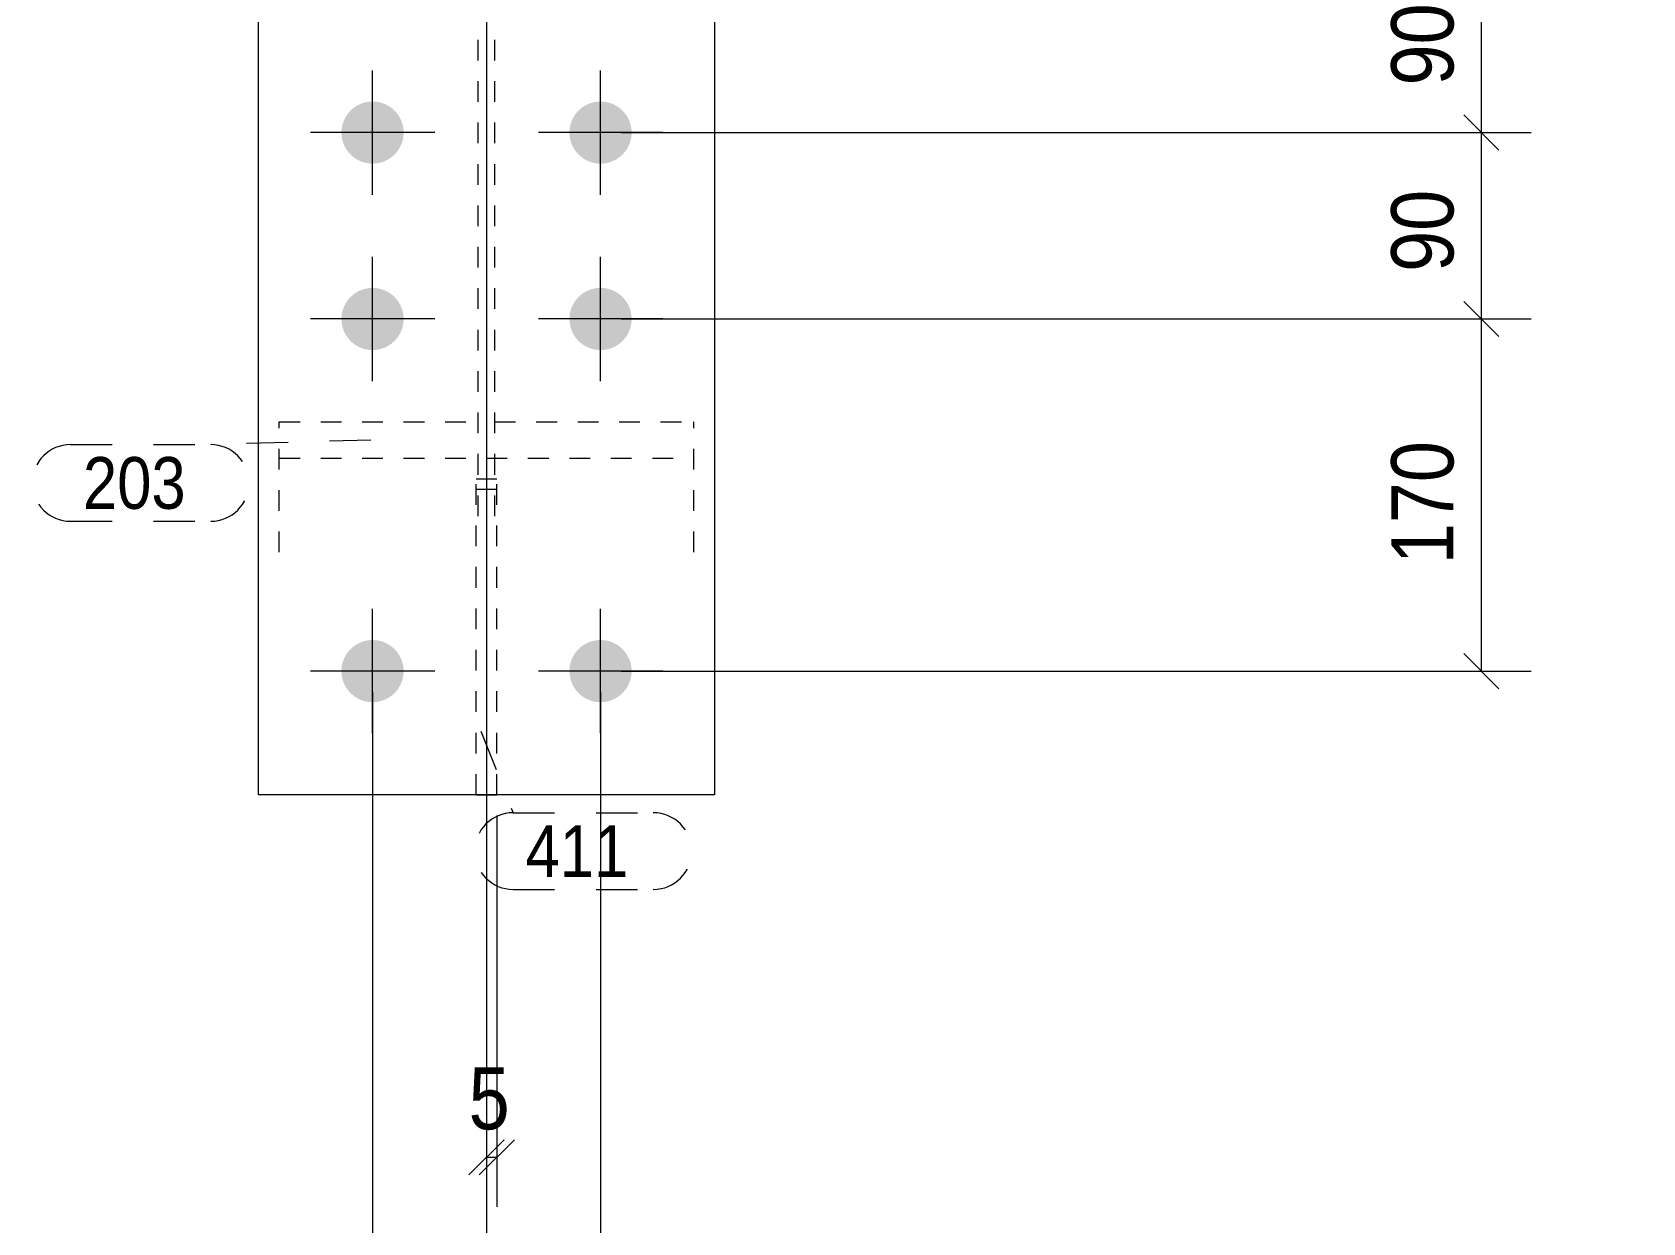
# Model space of a CAD drawing. Header units: millimetres. Extents: x 2 to 1174, y 1 to 825.
# Drawn here: x 493.7 to 571.4, y 123.8 to 181.3 of the extents above; entities that cross this region are included whole.
import ezdxf

# ---------------------------------------------------------------- set-up
doc = ezdxf.new("R2010")
doc.units = ezdxf.units.MM
for name, pattern in [('XKITLINE00', [0]), ('XKITLINE01', [4, 1, -1, 1, -1]), ('XKITLINE02', [4, 2, -2])]:
    doc.linetypes.add(name, pattern=pattern)
for name, color, linetype, lineweight in [('Bolt', 3, 'Continuous', 0), ('Dimensions', 7, 'Continuous', 0), ('OtherObjectType', 7, 'Continuous', 0), ('Part', 2, 'Continuous', 0), ('PartMark', 7, 'Continuous', 0)]:
    doc.layers.add(name, color=color, linetype=linetype, lineweight=lineweight)
doc.styles.add('ARIAL', font='ARIAL.TTF')

# ---------------------------------------------------------------- blocks, each defined once
blk = doc.blocks.new('*A173')
at = {"layer": 'Bolt'}
for points in [[(508.579, 176.453), (508.581, 176.49), (508.583, 176.526), (508.586, 176.563), (508.59, 176.6), (508.595, 176.636), (508.601, 176.672), (508.608, 176.709), (508.615, 176.745), (508.624, 176.781), (508.633, 176.816), (508.643, 176.851), (508.655, 176.887), (508.667, 176.921), (508.679, 176.956), (508.693, 176.99), (508.708, 177.024), (508.723, 177.057), (508.739, 177.09), (508.756, 177.123), (508.774, 177.155), (508.792, 177.187), (508.812, 177.219), (508.832, 177.249), (508.852, 177.28), (508.874, 177.31), (508.896, 177.339), (508.919, 177.368), (508.943, 177.396), (508.967, 177.423), (508.993, 177.45), (509.018, 177.477), (509.045, 177.502), (509.072, 177.527), (509.099, 177.552), (509.127, 177.576), (509.156, 177.599), (509.185, 177.621), (509.215, 177.642), (509.246, 177.663), (509.276, 177.683), (509.308, 177.703), (509.34, 177.721), (509.372, 177.739), (509.404, 177.756), (509.438, 177.772), (509.471, 177.787), (509.505, 177.802), (509.539, 177.816), (509.574, 177.828), (509.608, 177.84), (509.643, 177.851), (509.679, 177.862), (509.714, 177.871), (509.75, 177.88), (509.786, 177.887), (509.822, 177.894), (509.859, 177.9), (509.895, 177.905), (509.932, 177.909), (509.969, 177.912), (510.005, 177.914), (510.042, 177.916), (510.079, 177.916), (510.116, 177.916), (510.152, 177.914), (510.189, 177.912), (510.226, 177.909), (510.262, 177.905), (510.299, 177.9), (510.335, 177.894), (510.372, 177.887), (510.408, 177.88), (510.443, 177.871), (510.479, 177.862), (510.514, 177.851), (510.549, 177.84), (510.584, 177.828), (510.619, 177.816), (510.653, 177.802), (510.687, 177.787), (510.72, 177.772), (510.753, 177.756), (510.786, 177.739), (510.818, 177.721), (510.85, 177.703), (510.881, 177.683), (510.912, 177.663), (510.943, 177.642), (510.972, 177.621), (511.002, 177.599), (511.03, 177.576), (511.059, 177.552), (511.086, 177.527), (511.113, 177.502), (511.14, 177.477), (511.165, 177.45), (511.19, 177.423), (511.215, 177.396), (511.238, 177.368), (511.261, 177.339), (511.284, 177.31), (511.305, 177.28), (511.326, 177.249), (511.346, 177.219), (511.365, 177.187), (511.384, 177.155), (511.402, 177.123), (511.419, 177.09), (511.435, 177.057), (511.45, 177.024), (511.465, 176.99), (511.478, 176.956), (511.491, 176.921), (511.503, 176.887), (511.514, 176.851), (511.525, 176.816), (511.534, 176.781), (511.542, 176.745), (511.55, 176.709), (511.557, 176.672), (511.563, 176.636), (511.568, 176.6), (511.572, 176.563), (511.575, 176.526), (511.577, 176.49), (511.578, 176.453), (511.579, 176.416), (511.578, 176.379), (511.577, 176.342), (511.575, 176.306), (511.572, 176.269), (511.568, 176.232), (511.563, 176.196), (511.557, 176.16), (511.55, 176.123), (511.542, 176.087), (511.534, 176.052), (511.525, 176.016), (511.514, 175.981), (511.503, 175.946), (511.491, 175.911), (511.478, 175.876), (511.465, 175.842), (511.45, 175.808), (511.435, 175.775), (511.419, 175.742), (511.402, 175.709), (511.384, 175.677), (511.365, 175.645), (511.346, 175.614), (511.326, 175.583), (511.305, 175.552), (511.284, 175.522), (511.261, 175.493), (511.238, 175.464), (511.215, 175.436), (511.19, 175.409), (511.165, 175.382), (511.14, 175.355), (511.113, 175.33), (511.086, 175.305), (511.059, 175.28), (511.03, 175.257), (511.002, 175.234), (510.972, 175.211), (510.943, 175.19), (510.912, 175.169), (510.881, 175.149), (510.85, 175.129), (510.818, 175.111), (510.786, 175.093), (510.753, 175.076), (510.72, 175.06), (510.687, 175.045), (510.653, 175.03), (510.619, 175.017), (510.584, 175.004), (510.549, 174.992), (510.514, 174.981), (510.479, 174.97), (510.443, 174.961), (510.408, 174.952), (510.372, 174.945), (510.335, 174.938), (510.299, 174.932), (510.262, 174.927), (510.226, 174.923), (510.189, 174.92), (510.152, 174.918), (510.116, 174.917), (510.079, 174.916), (510.042, 174.917), (510.005, 174.918), (509.969, 174.92), (509.932, 174.923), (509.895, 174.927), (509.859, 174.932), (509.822, 174.938), (509.786, 174.945), (509.75, 174.952), (509.714, 174.961), (509.679, 174.97), (509.643, 174.981), (509.608, 174.992), (509.574, 175.004), (509.539, 175.017), (509.505, 175.03), (509.471, 175.045), (509.438, 175.06), (509.404, 175.076), (509.372, 175.093), (509.34, 175.111), (509.308, 175.129), (509.276, 175.149), (509.246, 175.169), (509.215, 175.19), (509.185, 175.211), (509.156, 175.234), (509.127, 175.257), (509.099, 175.28), (509.072, 175.305), (509.045, 175.33), (509.018, 175.355), (508.993, 175.382), (508.967, 175.409), (508.943, 175.436), (508.919, 175.464), (508.896, 175.493), (508.874, 175.522), (508.852, 175.552), (508.832, 175.583), (508.812, 175.614), (508.792, 175.645), (508.774, 175.677), (508.756, 175.709), (508.739, 175.742), (508.723, 175.775), (508.708, 175.808), (508.693, 175.842), (508.679, 175.876), (508.667, 175.911), (508.655, 175.946), (508.643, 175.981), (508.633, 176.016), (508.624, 176.052), (508.615, 176.087), (508.608, 176.123), (508.601, 176.16), (508.595, 176.196), (508.59, 176.232), (508.586, 176.269), (508.583, 176.306), (508.581, 176.342), (508.579, 176.379), (508.579, 176.416)], [(519.579, 176.453), (519.581, 176.49), (519.583, 176.526), (519.586, 176.563), (519.59, 176.6), (519.595, 176.636), (519.601, 176.672), (519.608, 176.709), (519.615, 176.745), (519.624, 176.781), (519.633, 176.816), (519.643, 176.851), (519.655, 176.887), (519.667, 176.921), (519.679, 176.956), (519.693, 176.99), (519.708, 177.024), (519.723, 177.057), (519.739, 177.09), (519.756, 177.123), (519.774, 177.155), (519.792, 177.187), (519.812, 177.219), (519.832, 177.249), (519.852, 177.28), (519.874, 177.31), (519.896, 177.339), (519.919, 177.368), (519.943, 177.396), (519.967, 177.423), (519.993, 177.45), (520.018, 177.477), (520.045, 177.502), (520.072, 177.527), (520.099, 177.552), (520.127, 177.576), (520.156, 177.599), (520.185, 177.621), (520.215, 177.642), (520.246, 177.663), (520.276, 177.683), (520.308, 177.703), (520.34, 177.721), (520.372, 177.739), (520.404, 177.756), (520.438, 177.772), (520.471, 177.787), (520.505, 177.802), (520.539, 177.816), (520.574, 177.828), (520.608, 177.84), (520.643, 177.851), (520.679, 177.862), (520.714, 177.871), (520.75, 177.88), (520.786, 177.887), (520.822, 177.894), (520.859, 177.9), (520.895, 177.905), (520.932, 177.909), (520.969, 177.912), (521.005, 177.914), (521.042, 177.916), (521.079, 177.916), (521.116, 177.916), (521.152, 177.914), (521.189, 177.912), (521.226, 177.909), (521.262, 177.905), (521.299, 177.9), (521.335, 177.894), (521.372, 177.887), (521.408, 177.88), (521.443, 177.871), (521.479, 177.862), (521.514, 177.851), (521.549, 177.84), (521.584, 177.828), (521.619, 177.816), (521.653, 177.802), (521.687, 177.787), (521.72, 177.772), (521.753, 177.756), (521.786, 177.739), (521.818, 177.721), (521.85, 177.703), (521.881, 177.683), (521.912, 177.663), (521.943, 177.642), (521.972, 177.621), (522.002, 177.599), (522.03, 177.576), (522.059, 177.552), (522.086, 177.527), (522.113, 177.502), (522.14, 177.477), (522.165, 177.45), (522.19, 177.423), (522.215, 177.396), (522.238, 177.368), (522.261, 177.339), (522.284, 177.31), (522.305, 177.28), (522.326, 177.249), (522.346, 177.219), (522.365, 177.187), (522.384, 177.155), (522.402, 177.123), (522.419, 177.09), (522.435, 177.057), (522.45, 177.024), (522.465, 176.99), (522.478, 176.956), (522.491, 176.921), (522.503, 176.887), (522.514, 176.851), (522.525, 176.816), (522.534, 176.781), (522.542, 176.745), (522.55, 176.709), (522.557, 176.672), (522.563, 176.636), (522.568, 176.6), (522.572, 176.563), (522.575, 176.526), (522.577, 176.49), (522.578, 176.453), (522.579, 176.416), (522.578, 176.379), (522.577, 176.342), (522.575, 176.306), (522.572, 176.269), (522.568, 176.232), (522.563, 176.196), (522.557, 176.16), (522.55, 176.123), (522.542, 176.087), (522.534, 176.052), (522.525, 176.016), (522.514, 175.981), (522.503, 175.946), (522.491, 175.911), (522.478, 175.876), (522.465, 175.842), (522.45, 175.808), (522.435, 175.775), (522.419, 175.742), (522.402, 175.709), (522.384, 175.677), (522.365, 175.645), (522.346, 175.614), (522.326, 175.583), (522.305, 175.552), (522.284, 175.522), (522.261, 175.493), (522.238, 175.464), (522.215, 175.436), (522.19, 175.409), (522.165, 175.382), (522.14, 175.355), (522.113, 175.33), (522.086, 175.305), (522.059, 175.28), (522.03, 175.257), (522.002, 175.234), (521.972, 175.211), (521.943, 175.19), (521.912, 175.169), (521.881, 175.149), (521.85, 175.129), (521.818, 175.111), (521.786, 175.093), (521.753, 175.076), (521.72, 175.06), (521.687, 175.045), (521.653, 175.03), (521.619, 175.017), (521.584, 175.004), (521.549, 174.992), (521.514, 174.981), (521.479, 174.97), (521.443, 174.961), (521.408, 174.952), (521.372, 174.945), (521.335, 174.938), (521.299, 174.932), (521.262, 174.927), (521.226, 174.923), (521.189, 174.92), (521.152, 174.918), (521.116, 174.917), (521.079, 174.916), (521.042, 174.917), (521.005, 174.918), (520.969, 174.92), (520.932, 174.923), (520.895, 174.927), (520.859, 174.932), (520.822, 174.938), (520.786, 174.945), (520.75, 174.952), (520.714, 174.961), (520.679, 174.97), (520.643, 174.981), (520.608, 174.992), (520.574, 175.004), (520.539, 175.017), (520.505, 175.03), (520.471, 175.045), (520.438, 175.06), (520.404, 175.076), (520.372, 175.093), (520.34, 175.111), (520.308, 175.129), (520.276, 175.149), (520.246, 175.169), (520.215, 175.19), (520.185, 175.211), (520.156, 175.234), (520.127, 175.257), (520.099, 175.28), (520.072, 175.305), (520.045, 175.33), (520.018, 175.355), (519.993, 175.382), (519.967, 175.409), (519.943, 175.436), (519.919, 175.464), (519.896, 175.493), (519.874, 175.522), (519.852, 175.552), (519.832, 175.583), (519.812, 175.614), (519.792, 175.645), (519.774, 175.677), (519.756, 175.709), (519.739, 175.742), (519.723, 175.775), (519.708, 175.808), (519.693, 175.842), (519.679, 175.876), (519.667, 175.911), (519.655, 175.946), (519.643, 175.981), (519.633, 176.016), (519.624, 176.052), (519.615, 176.087), (519.608, 176.123), (519.601, 176.16), (519.595, 176.196), (519.59, 176.232), (519.586, 176.269), (519.583, 176.306), (519.581, 176.342), (519.579, 176.379), (519.579, 176.416)], [(508.579, 167.453), (508.581, 167.49), (508.583, 167.526), (508.586, 167.563), (508.59, 167.6), (508.595, 167.636), (508.601, 167.672), (508.608, 167.709), (508.615, 167.745), (508.624, 167.781), (508.633, 167.816), (508.643, 167.851), (508.655, 167.887), (508.667, 167.921), (508.679, 167.956), (508.693, 167.99), (508.708, 168.024), (508.723, 168.057), (508.739, 168.09), (508.756, 168.123), (508.774, 168.155), (508.792, 168.187), (508.812, 168.219), (508.832, 168.249), (508.852, 168.28), (508.874, 168.31), (508.896, 168.339), (508.919, 168.368), (508.943, 168.396), (508.967, 168.423), (508.993, 168.45), (509.018, 168.477), (509.045, 168.502), (509.072, 168.527), (509.099, 168.552), (509.127, 168.576), (509.156, 168.599), (509.185, 168.621), (509.215, 168.642), (509.246, 168.663), (509.276, 168.683), (509.308, 168.703), (509.34, 168.721), (509.372, 168.739), (509.404, 168.756), (509.438, 168.772), (509.471, 168.787), (509.505, 168.802), (509.539, 168.816), (509.574, 168.828), (509.608, 168.84), (509.643, 168.851), (509.679, 168.862), (509.714, 168.871), (509.75, 168.88), (509.786, 168.887), (509.822, 168.894), (509.859, 168.9), (509.895, 168.905), (509.932, 168.909), (509.969, 168.912), (510.005, 168.914), (510.042, 168.916), (510.079, 168.916), (510.116, 168.916), (510.152, 168.914), (510.189, 168.912), (510.226, 168.909), (510.262, 168.905), (510.299, 168.9), (510.335, 168.894), (510.372, 168.887), (510.408, 168.88), (510.443, 168.871), (510.479, 168.862), (510.514, 168.851), (510.549, 168.84), (510.584, 168.828), (510.619, 168.816), (510.653, 168.802), (510.687, 168.787), (510.72, 168.772), (510.753, 168.756), (510.786, 168.739), (510.818, 168.721), (510.85, 168.703), (510.881, 168.683), (510.912, 168.663), (510.943, 168.642), (510.972, 168.621), (511.002, 168.599), (511.03, 168.576), (511.059, 168.552), (511.086, 168.527), (511.113, 168.502), (511.14, 168.477), (511.165, 168.45), (511.19, 168.423), (511.215, 168.396), (511.238, 168.368), (511.261, 168.339), (511.284, 168.31), (511.305, 168.28), (511.326, 168.249), (511.346, 168.219), (511.365, 168.187), (511.384, 168.155), (511.402, 168.123), (511.419, 168.09), (511.435, 168.057), (511.45, 168.024), (511.465, 167.99), (511.478, 167.956), (511.491, 167.921), (511.503, 167.887), (511.514, 167.851), (511.525, 167.816), (511.534, 167.781), (511.542, 167.745), (511.55, 167.709), (511.557, 167.672), (511.563, 167.636), (511.568, 167.6), (511.572, 167.563), (511.575, 167.526), (511.577, 167.49), (511.578, 167.453), (511.579, 167.416), (511.578, 167.379), (511.577, 167.342), (511.575, 167.306), (511.572, 167.269), (511.568, 167.232), (511.563, 167.196), (511.557, 167.16), (511.55, 167.123), (511.542, 167.087), (511.534, 167.052), (511.525, 167.016), (511.514, 166.981), (511.503, 166.946), (511.491, 166.911), (511.478, 166.876), (511.465, 166.842), (511.45, 166.808), (511.435, 166.775), (511.419, 166.742), (511.402, 166.709), (511.384, 166.677), (511.365, 166.645), (511.346, 166.614), (511.326, 166.583), (511.305, 166.552), (511.284, 166.522), (511.261, 166.493), (511.238, 166.464), (511.215, 166.436), (511.19, 166.409), (511.165, 166.382), (511.14, 166.355), (511.113, 166.33), (511.086, 166.305), (511.059, 166.28), (511.03, 166.257), (511.002, 166.234), (510.972, 166.211), (510.943, 166.19), (510.912, 166.169), (510.881, 166.149), (510.85, 166.129), (510.818, 166.111), (510.786, 166.093), (510.753, 166.076), (510.72, 166.06), (510.687, 166.045), (510.653, 166.03), (510.619, 166.017), (510.584, 166.004), (510.549, 165.992), (510.514, 165.981), (510.479, 165.97), (510.443, 165.961), (510.408, 165.952), (510.372, 165.945), (510.335, 165.938), (510.299, 165.932), (510.262, 165.927), (510.226, 165.923), (510.189, 165.92), (510.152, 165.918), (510.116, 165.917), (510.079, 165.916), (510.042, 165.917), (510.005, 165.918), (509.969, 165.92), (509.932, 165.923), (509.895, 165.927), (509.859, 165.932), (509.822, 165.938), (509.786, 165.945), (509.75, 165.952), (509.714, 165.961), (509.679, 165.97), (509.643, 165.981), (509.608, 165.992), (509.574, 166.004), (509.539, 166.017), (509.505, 166.03), (509.471, 166.045), (509.438, 166.06), (509.404, 166.076), (509.372, 166.093), (509.34, 166.111), (509.308, 166.129), (509.276, 166.149), (509.246, 166.169), (509.215, 166.19), (509.185, 166.211), (509.156, 166.234), (509.127, 166.257), (509.099, 166.28), (509.072, 166.305), (509.045, 166.33), (509.018, 166.355), (508.993, 166.382), (508.967, 166.409), (508.943, 166.436), (508.919, 166.464), (508.896, 166.493), (508.874, 166.522), (508.852, 166.552), (508.832, 166.583), (508.812, 166.614), (508.792, 166.645), (508.774, 166.677), (508.756, 166.709), (508.739, 166.742), (508.723, 166.775), (508.708, 166.808), (508.693, 166.842), (508.679, 166.876), (508.667, 166.911), (508.655, 166.946), (508.643, 166.981), (508.633, 167.016), (508.624, 167.052), (508.615, 167.087), (508.608, 167.123), (508.601, 167.16), (508.595, 167.196), (508.59, 167.232), (508.586, 167.269), (508.583, 167.306), (508.581, 167.342), (508.579, 167.379), (508.579, 167.416)], [(519.579, 167.453), (519.581, 167.49), (519.583, 167.526), (519.586, 167.563), (519.59, 167.6), (519.595, 167.636), (519.601, 167.672), (519.608, 167.709), (519.615, 167.745), (519.624, 167.781), (519.633, 167.816), (519.643, 167.851), (519.655, 167.887), (519.667, 167.921), (519.679, 167.956), (519.693, 167.99), (519.708, 168.024), (519.723, 168.057), (519.739, 168.09), (519.756, 168.123), (519.774, 168.155), (519.792, 168.187), (519.812, 168.219), (519.832, 168.249), (519.852, 168.28), (519.874, 168.31), (519.896, 168.339), (519.919, 168.368), (519.943, 168.396), (519.967, 168.423), (519.993, 168.45), (520.018, 168.477), (520.045, 168.502), (520.072, 168.527), (520.099, 168.552), (520.127, 168.576), (520.156, 168.599), (520.185, 168.621), (520.215, 168.642), (520.246, 168.663), (520.276, 168.683), (520.308, 168.703), (520.34, 168.721), (520.372, 168.739), (520.404, 168.756), (520.438, 168.772), (520.471, 168.787), (520.505, 168.802), (520.539, 168.816), (520.574, 168.828), (520.608, 168.84), (520.643, 168.851), (520.679, 168.862), (520.714, 168.871), (520.75, 168.88), (520.786, 168.887), (520.822, 168.894), (520.859, 168.9), (520.895, 168.905), (520.932, 168.909), (520.969, 168.912), (521.005, 168.914), (521.042, 168.916), (521.079, 168.916), (521.116, 168.916), (521.152, 168.914), (521.189, 168.912), (521.226, 168.909), (521.262, 168.905), (521.299, 168.9), (521.335, 168.894), (521.372, 168.887), (521.408, 168.88), (521.443, 168.871), (521.479, 168.862), (521.514, 168.851), (521.549, 168.84), (521.584, 168.828), (521.619, 168.816), (521.653, 168.802), (521.687, 168.787), (521.72, 168.772), (521.753, 168.756), (521.786, 168.739), (521.818, 168.721), (521.85, 168.703), (521.881, 168.683), (521.912, 168.663), (521.943, 168.642), (521.972, 168.621), (522.002, 168.599), (522.03, 168.576), (522.059, 168.552), (522.086, 168.527), (522.113, 168.502), (522.14, 168.477), (522.165, 168.45), (522.19, 168.423), (522.215, 168.396), (522.238, 168.368), (522.261, 168.339), (522.284, 168.31), (522.305, 168.28), (522.326, 168.249), (522.346, 168.219), (522.365, 168.187), (522.384, 168.155), (522.402, 168.123), (522.419, 168.09), (522.435, 168.057), (522.45, 168.024), (522.465, 167.99), (522.478, 167.956), (522.491, 167.921), (522.503, 167.887), (522.514, 167.851), (522.525, 167.816), (522.534, 167.781), (522.542, 167.745), (522.55, 167.709), (522.557, 167.672), (522.563, 167.636), (522.568, 167.6), (522.572, 167.563), (522.575, 167.526), (522.577, 167.49), (522.578, 167.453), (522.579, 167.416), (522.578, 167.379), (522.577, 167.342), (522.575, 167.306), (522.572, 167.269), (522.568, 167.232), (522.563, 167.196), (522.557, 167.16), (522.55, 167.123), (522.542, 167.087), (522.534, 167.052), (522.525, 167.016), (522.514, 166.981), (522.503, 166.946), (522.491, 166.911), (522.478, 166.876), (522.465, 166.842), (522.45, 166.808), (522.435, 166.775), (522.419, 166.742), (522.402, 166.709), (522.384, 166.677), (522.365, 166.645), (522.346, 166.614), (522.326, 166.583), (522.305, 166.552), (522.284, 166.522), (522.261, 166.493), (522.238, 166.464), (522.215, 166.436), (522.19, 166.409), (522.165, 166.382), (522.14, 166.355), (522.113, 166.33), (522.086, 166.305), (522.059, 166.28), (522.03, 166.257), (522.002, 166.234), (521.972, 166.211), (521.943, 166.19), (521.912, 166.169), (521.881, 166.149), (521.85, 166.129), (521.818, 166.111), (521.786, 166.093), (521.753, 166.076), (521.72, 166.06), (521.687, 166.045), (521.653, 166.03), (521.619, 166.017), (521.584, 166.004), (521.549, 165.992), (521.514, 165.981), (521.479, 165.97), (521.443, 165.961), (521.408, 165.952), (521.372, 165.945), (521.335, 165.938), (521.299, 165.932), (521.262, 165.927), (521.226, 165.923), (521.189, 165.92), (521.152, 165.918), (521.116, 165.917), (521.079, 165.916), (521.042, 165.917), (521.005, 165.918), (520.969, 165.92), (520.932, 165.923), (520.895, 165.927), (520.859, 165.932), (520.822, 165.938), (520.786, 165.945), (520.75, 165.952), (520.714, 165.961), (520.679, 165.97), (520.643, 165.981), (520.608, 165.992), (520.574, 166.004), (520.539, 166.017), (520.505, 166.03), (520.471, 166.045), (520.438, 166.06), (520.404, 166.076), (520.372, 166.093), (520.34, 166.111), (520.308, 166.129), (520.276, 166.149), (520.246, 166.169), (520.215, 166.19), (520.185, 166.211), (520.156, 166.234), (520.127, 166.257), (520.099, 166.28), (520.072, 166.305), (520.045, 166.33), (520.018, 166.355), (519.993, 166.382), (519.967, 166.409), (519.943, 166.436), (519.919, 166.464), (519.896, 166.493), (519.874, 166.522), (519.852, 166.552), (519.832, 166.583), (519.812, 166.614), (519.792, 166.645), (519.774, 166.677), (519.756, 166.709), (519.739, 166.742), (519.723, 166.775), (519.708, 166.808), (519.693, 166.842), (519.679, 166.876), (519.667, 166.911), (519.655, 166.946), (519.643, 166.981), (519.633, 167.016), (519.624, 167.052), (519.615, 167.087), (519.608, 167.123), (519.601, 167.16), (519.595, 167.196), (519.59, 167.232), (519.586, 167.269), (519.583, 167.306), (519.581, 167.342), (519.579, 167.379), (519.579, 167.416)], [(508.579, 150.453), (508.581, 150.49), (508.583, 150.526), (508.586, 150.563), (508.59, 150.6), (508.595, 150.636), (508.601, 150.672), (508.608, 150.709), (508.615, 150.745), (508.624, 150.781), (508.633, 150.816), (508.643, 150.851), (508.655, 150.887), (508.667, 150.921), (508.679, 150.956), (508.693, 150.99), (508.708, 151.024), (508.723, 151.057), (508.739, 151.09), (508.756, 151.123), (508.774, 151.155), (508.792, 151.187), (508.812, 151.219), (508.832, 151.249), (508.852, 151.28), (508.874, 151.31), (508.896, 151.339), (508.919, 151.368), (508.943, 151.396), (508.967, 151.423), (508.993, 151.45), (509.018, 151.477), (509.045, 151.502), (509.072, 151.527), (509.099, 151.552), (509.127, 151.576), (509.156, 151.599), (509.185, 151.621), (509.215, 151.642), (509.246, 151.663), (509.276, 151.683), (509.308, 151.703), (509.34, 151.721), (509.372, 151.739), (509.404, 151.756), (509.438, 151.772), (509.471, 151.787), (509.505, 151.802), (509.539, 151.816), (509.574, 151.828), (509.608, 151.84), (509.643, 151.851), (509.679, 151.862), (509.714, 151.871), (509.75, 151.88), (509.786, 151.887), (509.822, 151.894), (509.859, 151.9), (509.895, 151.905), (509.932, 151.909), (509.969, 151.912), (510.005, 151.914), (510.042, 151.916), (510.079, 151.916), (510.116, 151.916), (510.152, 151.914), (510.189, 151.912), (510.226, 151.909), (510.262, 151.905), (510.299, 151.9), (510.335, 151.894), (510.372, 151.887), (510.408, 151.88), (510.443, 151.871), (510.479, 151.862), (510.514, 151.851), (510.549, 151.84), (510.584, 151.828), (510.619, 151.816), (510.653, 151.802), (510.687, 151.787), (510.72, 151.772), (510.753, 151.756), (510.786, 151.739), (510.818, 151.721), (510.85, 151.703), (510.881, 151.683), (510.912, 151.663), (510.943, 151.642), (510.972, 151.621), (511.002, 151.599), (511.03, 151.576), (511.059, 151.552), (511.086, 151.527), (511.113, 151.502), (511.14, 151.477), (511.165, 151.45), (511.19, 151.423), (511.215, 151.396), (511.238, 151.368), (511.261, 151.339), (511.284, 151.31), (511.305, 151.28), (511.326, 151.249), (511.346, 151.219), (511.365, 151.187), (511.384, 151.155), (511.402, 151.123), (511.419, 151.09), (511.435, 151.057), (511.45, 151.024), (511.465, 150.99), (511.478, 150.956), (511.491, 150.921), (511.503, 150.887), (511.514, 150.851), (511.525, 150.816), (511.534, 150.781), (511.542, 150.745), (511.55, 150.709), (511.557, 150.672), (511.563, 150.636), (511.568, 150.6), (511.572, 150.563), (511.575, 150.526), (511.577, 150.49), (511.578, 150.453), (511.579, 150.416), (511.578, 150.379), (511.577, 150.342), (511.575, 150.306), (511.572, 150.269), (511.568, 150.232), (511.563, 150.196), (511.557, 150.16), (511.55, 150.123), (511.542, 150.087), (511.534, 150.052), (511.525, 150.016), (511.514, 149.981), (511.503, 149.946), (511.491, 149.911), (511.478, 149.876), (511.465, 149.842), (511.45, 149.808), (511.435, 149.775), (511.419, 149.742), (511.402, 149.709), (511.384, 149.677), (511.365, 149.645), (511.346, 149.614), (511.326, 149.583), (511.305, 149.552), (511.284, 149.522), (511.261, 149.493), (511.238, 149.464), (511.215, 149.436), (511.19, 149.409), (511.165, 149.382), (511.14, 149.355), (511.113, 149.33), (511.086, 149.305), (511.059, 149.28), (511.03, 149.257), (511.002, 149.234), (510.972, 149.211), (510.943, 149.19), (510.912, 149.169), (510.881, 149.149), (510.85, 149.129), (510.818, 149.111), (510.786, 149.093), (510.753, 149.076), (510.72, 149.06), (510.687, 149.045), (510.653, 149.03), (510.619, 149.017), (510.584, 149.004), (510.549, 148.992), (510.514, 148.981), (510.479, 148.97), (510.443, 148.961), (510.408, 148.952), (510.372, 148.945), (510.335, 148.938), (510.299, 148.932), (510.262, 148.927), (510.226, 148.923), (510.189, 148.92), (510.152, 148.918), (510.116, 148.917), (510.079, 148.916), (510.042, 148.917), (510.005, 148.918), (509.969, 148.92), (509.932, 148.923), (509.895, 148.927), (509.859, 148.932), (509.822, 148.938), (509.786, 148.945), (509.75, 148.952), (509.714, 148.961), (509.679, 148.97), (509.643, 148.981), (509.608, 148.992), (509.574, 149.004), (509.539, 149.017), (509.505, 149.03), (509.471, 149.045), (509.438, 149.06), (509.404, 149.076), (509.372, 149.093), (509.34, 149.111), (509.308, 149.129), (509.276, 149.149), (509.246, 149.169), (509.215, 149.19), (509.185, 149.211), (509.156, 149.234), (509.127, 149.257), (509.099, 149.28), (509.072, 149.305), (509.045, 149.33), (509.018, 149.355), (508.993, 149.382), (508.967, 149.409), (508.943, 149.436), (508.919, 149.464), (508.896, 149.493), (508.874, 149.522), (508.852, 149.552), (508.832, 149.583), (508.812, 149.614), (508.792, 149.645), (508.774, 149.677), (508.756, 149.709), (508.739, 149.742), (508.723, 149.775), (508.708, 149.808), (508.693, 149.842), (508.679, 149.876), (508.667, 149.911), (508.655, 149.946), (508.643, 149.981), (508.633, 150.016), (508.624, 150.052), (508.615, 150.087), (508.608, 150.123), (508.601, 150.16), (508.595, 150.196), (508.59, 150.232), (508.586, 150.269), (508.583, 150.306), (508.581, 150.342), (508.579, 150.379), (508.579, 150.416)], [(519.579, 150.453), (519.581, 150.49), (519.583, 150.526), (519.586, 150.563), (519.59, 150.6), (519.595, 150.636), (519.601, 150.672), (519.608, 150.709), (519.615, 150.745), (519.624, 150.781), (519.633, 150.816), (519.643, 150.851), (519.655, 150.887), (519.667, 150.921), (519.679, 150.956), (519.693, 150.99), (519.708, 151.024), (519.723, 151.057), (519.739, 151.09), (519.756, 151.123), (519.774, 151.155), (519.792, 151.187), (519.812, 151.219), (519.832, 151.249), (519.852, 151.28), (519.874, 151.31), (519.896, 151.339), (519.919, 151.368), (519.943, 151.396), (519.967, 151.423), (519.993, 151.45), (520.018, 151.477), (520.045, 151.502), (520.072, 151.527), (520.099, 151.552), (520.127, 151.576), (520.156, 151.599), (520.185, 151.621), (520.215, 151.642), (520.246, 151.663), (520.276, 151.683), (520.308, 151.703), (520.34, 151.721), (520.372, 151.739), (520.404, 151.756), (520.438, 151.772), (520.471, 151.787), (520.505, 151.802), (520.539, 151.816), (520.574, 151.828), (520.608, 151.84), (520.643, 151.851), (520.679, 151.862), (520.714, 151.871), (520.75, 151.88), (520.786, 151.887), (520.822, 151.894), (520.859, 151.9), (520.895, 151.905), (520.932, 151.909), (520.969, 151.912), (521.005, 151.914), (521.042, 151.916), (521.079, 151.916), (521.116, 151.916), (521.152, 151.914), (521.189, 151.912), (521.226, 151.909), (521.262, 151.905), (521.299, 151.9), (521.335, 151.894), (521.372, 151.887), (521.408, 151.88), (521.443, 151.871), (521.479, 151.862), (521.514, 151.851), (521.549, 151.84), (521.584, 151.828), (521.619, 151.816), (521.653, 151.802), (521.687, 151.787), (521.72, 151.772), (521.753, 151.756), (521.786, 151.739), (521.818, 151.721), (521.85, 151.703), (521.881, 151.683), (521.912, 151.663), (521.943, 151.642), (521.972, 151.621), (522.002, 151.599), (522.03, 151.576), (522.059, 151.552), (522.086, 151.527), (522.113, 151.502), (522.14, 151.477), (522.165, 151.45), (522.19, 151.423), (522.215, 151.396), (522.238, 151.368), (522.261, 151.339), (522.284, 151.31), (522.305, 151.28), (522.326, 151.249), (522.346, 151.219), (522.365, 151.187), (522.384, 151.155), (522.402, 151.123), (522.419, 151.09), (522.435, 151.057), (522.45, 151.024), (522.465, 150.99), (522.478, 150.956), (522.491, 150.921), (522.503, 150.887), (522.514, 150.851), (522.525, 150.816), (522.534, 150.781), (522.542, 150.745), (522.55, 150.709), (522.557, 150.672), (522.563, 150.636), (522.568, 150.6), (522.572, 150.563), (522.575, 150.526), (522.577, 150.49), (522.578, 150.453), (522.579, 150.416), (522.578, 150.379), (522.577, 150.342), (522.575, 150.306), (522.572, 150.269), (522.568, 150.232), (522.563, 150.196), (522.557, 150.16), (522.55, 150.123), (522.542, 150.087), (522.534, 150.052), (522.525, 150.016), (522.514, 149.981), (522.503, 149.946), (522.491, 149.911), (522.478, 149.876), (522.465, 149.842), (522.45, 149.808), (522.435, 149.775), (522.419, 149.742), (522.402, 149.709), (522.384, 149.677), (522.365, 149.645), (522.346, 149.614), (522.326, 149.583), (522.305, 149.552), (522.284, 149.522), (522.261, 149.493), (522.238, 149.464), (522.215, 149.436), (522.19, 149.409), (522.165, 149.382), (522.14, 149.355), (522.113, 149.33), (522.086, 149.305), (522.059, 149.28), (522.03, 149.257), (522.002, 149.234), (521.972, 149.211), (521.943, 149.19), (521.912, 149.169), (521.881, 149.149), (521.85, 149.129), (521.818, 149.111), (521.786, 149.093), (521.753, 149.076), (521.72, 149.06), (521.687, 149.045), (521.653, 149.03), (521.619, 149.017), (521.584, 149.004), (521.549, 148.992), (521.514, 148.981), (521.479, 148.97), (521.443, 148.961), (521.408, 148.952), (521.372, 148.945), (521.335, 148.938), (521.299, 148.932), (521.262, 148.927), (521.226, 148.923), (521.189, 148.92), (521.152, 148.918), (521.116, 148.917), (521.079, 148.916), (521.042, 148.917), (521.005, 148.918), (520.969, 148.92), (520.932, 148.923), (520.895, 148.927), (520.859, 148.932), (520.822, 148.938), (520.786, 148.945), (520.75, 148.952), (520.714, 148.961), (520.679, 148.97), (520.643, 148.981), (520.608, 148.992), (520.574, 149.004), (520.539, 149.017), (520.505, 149.03), (520.471, 149.045), (520.438, 149.06), (520.404, 149.076), (520.372, 149.093), (520.34, 149.111), (520.308, 149.129), (520.276, 149.149), (520.246, 149.169), (520.215, 149.19), (520.185, 149.211), (520.156, 149.234), (520.127, 149.257), (520.099, 149.28), (520.072, 149.305), (520.045, 149.33), (520.018, 149.355), (519.993, 149.382), (519.967, 149.409), (519.943, 149.436), (519.919, 149.464), (519.896, 149.493), (519.874, 149.522), (519.852, 149.552), (519.832, 149.583), (519.812, 149.614), (519.792, 149.645), (519.774, 149.677), (519.756, 149.709), (519.739, 149.742), (519.723, 149.775), (519.708, 149.808), (519.693, 149.842), (519.679, 149.876), (519.667, 149.911), (519.655, 149.946), (519.643, 149.981), (519.633, 150.016), (519.624, 150.052), (519.615, 150.087), (519.608, 150.123), (519.601, 150.16), (519.595, 150.196), (519.59, 150.232), (519.586, 150.269), (519.583, 150.306), (519.581, 150.342), (519.579, 150.379), (519.579, 150.416)]]:
    blk.add_hatch(color=3, dxfattribs=at).paths.add_polyline_path(points, flags=17)
at = {"layer": 'Bolt', "color": 3, "linetype": 'XKITLINE00', "lineweight": 0}
for p, q in [((510.079, 173.416), (510.079, 179.416)), ((521.079, 173.416), (521.079, 179.416)), ((513.079, 176.416), (507.079, 176.416)), ((524.079, 176.416), (518.079, 176.416)), ((510.079, 164.416), (510.079, 170.416)), ((521.079, 164.416), (521.079, 170.416)), ((513.079, 167.416), (507.079, 167.416)), ((524.079, 167.416), (518.079, 167.416)), ((510.079, 147.416), (510.079, 153.416)), ((521.079, 147.416), (521.079, 153.416)), ((513.079, 150.416), (507.079, 150.416)), ((524.079, 150.416), (518.079, 150.416))]:
    blk.add_line(p, q, dxfattribs=at)
blk = doc.blocks.new('*A175')
at = {"layer": 'Part', "color": 7, "linetype": 'XKITLINE01', "lineweight": 0}
for p, q in [((515.179, 157.898), (515.179, 211.319)), ((515.179, 211.319), (515.979, 211.319)), ((515.179, 210.963), (515.979, 210.963)), ((515.979, 157.898), (515.979, 211.319)), ((505.579, 156.151), (505.579, 162.443)), ((505.579, 162.443), (515.179, 162.443)), ((515.979, 162.443), (525.579, 162.443)), ((525.579, 156.151), (525.579, 162.443)), ((505.579, 160.697), (525.579, 160.697))]:
    blk.add_line(p, q, dxfattribs=at)
blk = doc.blocks.new('*A176')
at = {"layer": 'Part', "color": 2, "linetype": 'XKITLINE00', "lineweight": 0}
for p, q in [((504.579, 144.443), (504.579, 286.346)), ((526.579, 286.346), (526.579, 144.443)), ((526.579, 144.443), (504.579, 144.443))]:
    blk.add_line(p, q, dxfattribs=at)
blk = doc.blocks.new('*A177')
at = {"layer": 'Part', "color": 7, "linetype": 'XKITLINE01', "lineweight": 0}
for p, q in [((515.079, 144.443), (515.079, 159.695)), ((515.079, 159.695), (516.079, 159.695)), ((516.079, 144.443), (516.079, 159.695)), ((515.079, 159.197), (516.079, 159.197)), ((515.079, 144.443), (516.079, 144.443))]:
    blk.add_line(p, q, dxfattribs=at)
blk = doc.blocks.new('*A385')
at = {"layer": 'Dimensions', "color": 7, "linetype": 'XKITLINE00', "lineweight": 0}
for p, q in [((515.579, 211.443), (515.579, 112.545)), ((510.079, 149.416), (510.079, 112.545)), ((510.927, 115.793), (509.23, 114.096)), ((516.427, 115.793), (514.73, 114.096)), ((510.079, 114.945), (515.579, 114.945))]:
    blk.add_line(p, q, dxfattribs=at)
at = {"layer": 'Dimensions', "color": 3}
for p in [(510.079, 114.945), (515.579, 114.945)]:
    blk.add_point(p, dxfattribs=at)
at = {"layer": 'Dimensions', "color": 3, "style": 'ARIAL', "width": 0.85}
blk.add_text('55', height=3, dxfattribs=at).set_placement((510.604, 116.295))
blk = doc.blocks.new('*A386')
at = {"layer": 'Dimensions', "color": 7, "linetype": 'XKITLINE00', "lineweight": 0}
for p, q in [((515.579, 211.443), (515.579, 112.095)), ((521.079, 149.416), (521.079, 112.095)), ((516.427, 115.793), (514.73, 114.096)), ((521.927, 115.793), (520.23, 114.096)), ((515.579, 114.945), (521.079, 114.945))]:
    blk.add_line(p, q, dxfattribs=at)
at = {"layer": 'Dimensions', "color": 3}
for p in [(515.579, 114.945), (521.079, 114.945)]:
    blk.add_point(p, dxfattribs=at)
at = {"layer": 'Dimensions', "color": 3, "style": 'ARIAL', "width": 0.85}
blk.add_text('55', height=3, dxfattribs=at).set_placement((516.104, 110.595))
blk = doc.blocks.new('*A387')
at = {"layer": 'Dimensions', "color": 7, "linetype": 'XKITLINE00', "lineweight": 0}
for p, q in [((515.579, 159.697), (515.579, 124.545)), ((516.079, 143.443), (516.079, 124.545)), ((516.427, 127.793), (514.73, 126.096)), ((516.927, 127.793), (515.23, 126.096)), ((515.579, 126.945), (516.079, 126.945))]:
    blk.add_line(p, q, dxfattribs=at)
at = {"layer": 'Dimensions', "color": 3}
for p in [(515.579, 126.945), (516.079, 126.945)]:
    blk.add_point(p, dxfattribs=at)
at = {"layer": 'Dimensions', "color": 3, "style": 'ARIAL', "width": 0.85}
blk.add_text('5', height=3, dxfattribs=at).set_placement((514.716, 128.295))
blk = doc.blocks.new('*A388')
at = {"layer": 'Dimensions', "color": 7, "linetype": 'XKITLINE00', "lineweight": 0}
for p, q in [((562.73, 168.265), (564.427, 166.568)), ((522.079, 167.416), (565.979, 167.416)), ((563.579, 150.416), (563.579, 167.416)), ((562.73, 151.265), (564.427, 149.568)), ((522.079, 150.416), (565.979, 150.416))]:
    blk.add_line(p, q, dxfattribs=at)
at = {"layer": 'Dimensions', "color": 3}
for p in [(563.579, 167.416), (563.579, 150.416)]:
    blk.add_point(p, dxfattribs=at)
at = {"layer": 'Dimensions', "color": 3, "style": 'ARIAL', "width": 0.85}
blk.add_text('170', height=3, rotation=90.00021, dxfattribs=at).set_placement((562.229, 155.578))
blk = doc.blocks.new('*A389')
at = {"layer": 'Dimensions', "color": 7, "linetype": 'XKITLINE00', "lineweight": 0}
for p, q in [((562.73, 177.265), (564.427, 175.568)), ((522.079, 176.416), (565.979, 176.416)), ((563.579, 167.416), (563.579, 176.416)), ((562.73, 168.265), (564.427, 166.568)), ((522.079, 167.416), (565.979, 167.416))]:
    blk.add_line(p, q, dxfattribs=at)
at = {"layer": 'Dimensions', "color": 3}
for p in [(563.579, 176.416), (563.579, 167.416)]:
    blk.add_point(p, dxfattribs=at)
at = {"layer": 'Dimensions', "color": 3, "style": 'ARIAL', "width": 0.85}
blk.add_text('90', height=3, rotation=90.00021, dxfattribs=at).set_placement((562.229, 169.691))
blk = doc.blocks.new('*A390')
at = {"layer": 'Dimensions', "color": 7, "linetype": 'XKITLINE00', "lineweight": 0}
for p, q in [((562.73, 186.265), (564.427, 184.568)), ((522.079, 185.416), (565.979, 185.416)), ((563.579, 176.416), (563.579, 185.416)), ((562.73, 177.265), (564.427, 175.568)), ((522.079, 176.416), (565.979, 176.416))]:
    blk.add_line(p, q, dxfattribs=at)
at = {"layer": 'Dimensions', "color": 3}
for p in [(563.579, 185.416), (563.579, 176.416)]:
    blk.add_point(p, dxfattribs=at)
at = {"layer": 'Dimensions', "color": 3, "style": 'ARIAL', "width": 0.85}
blk.add_text('90', height=3, rotation=90.00021, dxfattribs=at).set_placement((562.229, 178.691))
blk = doc.blocks.new('*A399')
at = {"layer": 'PartMark', "color": 7, "linetype": 'XKITLINE02', "lineweight": 0}
for p, q in [((515.308, 147.523), (516.861, 143.577)), ((516.861, 143.577), (523.624, 143.577)), ((516.861, 139.877), (523.624, 139.877))]:
    blk.add_line(p, q, dxfattribs=at)
for centre, start, end in [((516.861, 141.727), 90, 270), ((523.624, 141.727), 270, 90)]:
    blk.add_arc(centre, 1.85, start, end, dxfattribs=at)
at = {"layer": 'PartMark', "color": 3, "style": 'ARIAL', "width": 0.85}
blk.add_text('411', height=2.5, dxfattribs=at).set_placement((517.461, 140.477))
blk = doc.blocks.new('*A401')
at = {"layer": 'PartMark', "color": 7, "linetype": 'XKITLINE02', "lineweight": 0}
for p, q in [((495.509, 161.35), (502.272, 161.35)), ((510, 161.57), (502.272, 161.35)), ((495.509, 157.65), (502.272, 157.65))]:
    blk.add_line(p, q, dxfattribs=at)
for centre, start, end in [((495.509, 159.5), 90, 270), ((502.272, 159.5), 270, 90)]:
    blk.add_arc(centre, 1.85, start, end, dxfattribs=at)
at = {"layer": 'PartMark', "color": 3, "style": 'ARIAL', "width": 0.85}
blk.add_text('203', height=2.5, dxfattribs=at).set_placement((496.109, 158.25))
blk = doc.blocks.new('*A403')
at = {"layer": 'OtherObjectType', "color": 7, "linetype": 'XKITLINE00', "lineweight": 0}
for p, q in [((565.079, 200.472), (566.954, 201.41)), ((566.954, 201.41), (566.954, 199.535)), ((566.954, 199.535), (565.079, 200.472)), ((565.079, 200.472), (565.079, 200.472)), ((530.69, 103.745), (537.748, 103.745))]:
    blk.add_line(p, q, dxfattribs=at)
at = {"layer": 'OtherObjectType', "color": 7, "style": 'ARIAL', "width": 0.85}
blk.add_text('FRONT VIEW', height=2.5, rotation=90, dxfattribs=at).set_placement((571.329, 190.008))
for s, p in [('A', (530.69, 104.495)), ('A', (535.524, 104.495)), ('-', (533.664, 104.495))]:
    blk.add_text(s, height=2.5, dxfattribs=at).set_placement(p)

msp = doc.modelspace()

# ---------------------------------------------------------------- block references
at = {"lineweight": 0}
for name in ['*A176', '*A173', '*A385', '*A386', '*A175', '*A390', '*A389', '*A388', '*A401', '*A387', '*A177', '*A399']:
    msp.add_blockref(name, (0, 0), dxfattribs=at)
at = {"layer": 'OtherObjectType', "lineweight": 0}
msp.add_blockref('*A403', (0, 0), dxfattribs=at)

doc.saveas('drawing.dxf')
